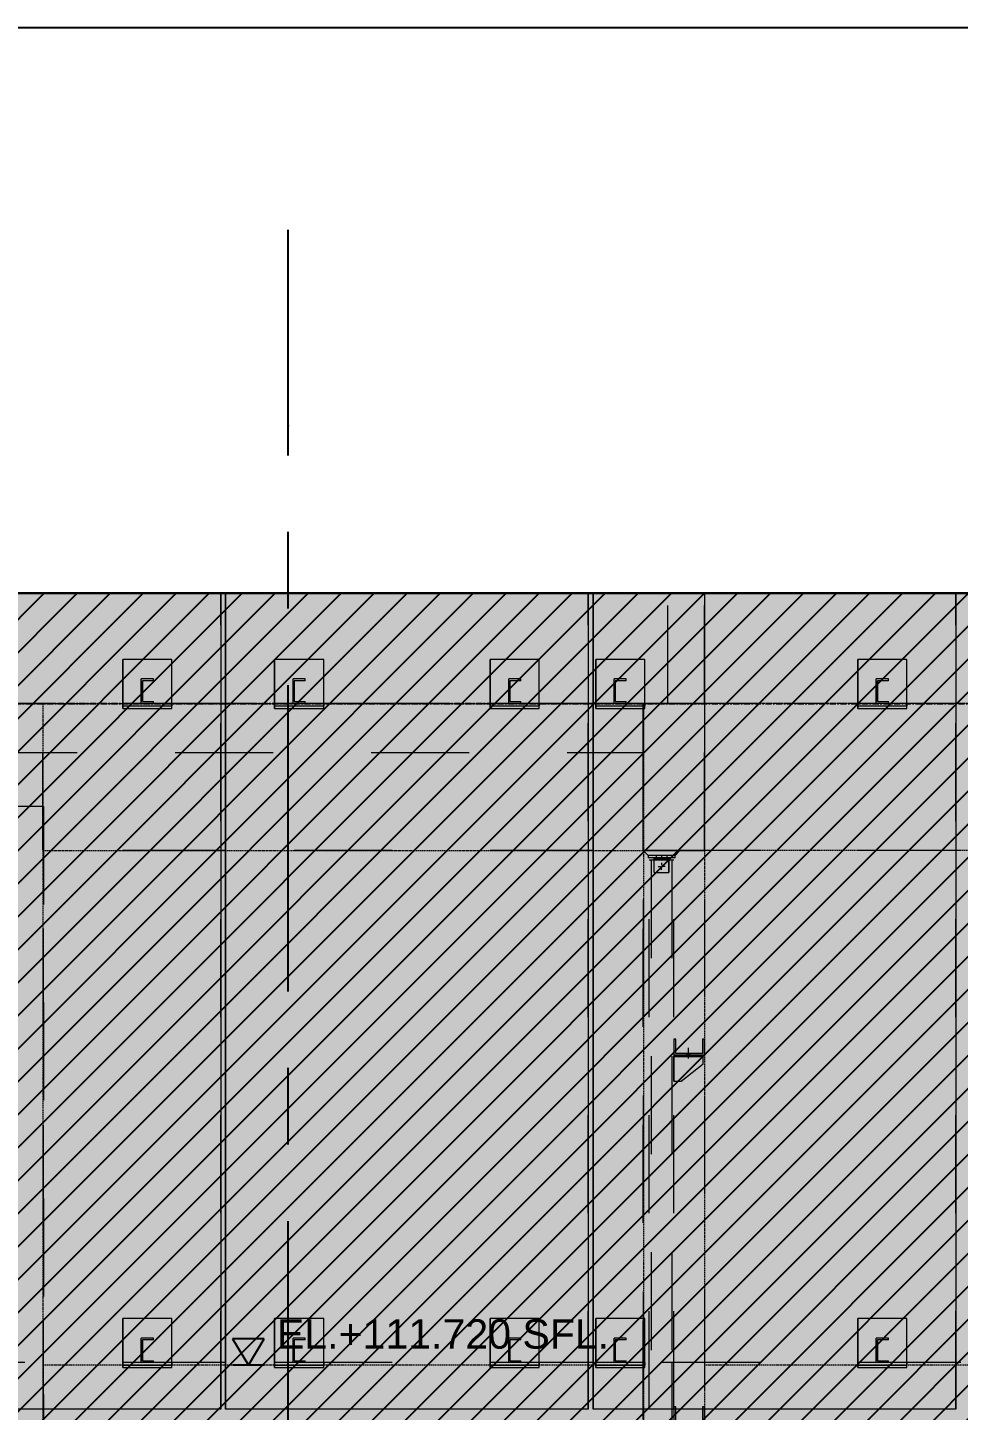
# Model space of a CAD drawing. Header units: millimetres. Extents: x 652937 to 1670132, y 1473552 to 2851037.
# Drawn here: x 764045 to 767843, y 1523605 to 1529249 of the extents above; entities that cross this region are included whole.
import ezdxf
from ezdxf.enums import TextEntityAlignment as Align
from ezdxf.xclip import XClip

# ---------------------------------------------------------------- set-up
doc = ezdxf.new("R2010")
doc.units = ezdxf.units.MM
doc.header["$XCLIPFRAME"] = 0
for name, pattern in [('HIDDEN', [0.375, 0.25, -0.125]), ('TA_GL_005.00000', [13.75, 5, -1.25, 1.25, -1.25, 5]), ('XKITLINE00', [0]), ('XKITLINE02', [4, 2, -2])]:
    doc.linetypes.add(name, pattern=pattern)
doc.layers.get('Defpoints').update_dxf_attribs({"color": 255})
for name, color, linetype in [('000 - 0_SYM_DWG_GRID-BUBBLE_MAIN_COLOR_1', 3, 'Continuous'), ('000 - 0_SYM_DWG_GRIDLINE_MAIN_COLOR_251', 251, 'Continuous'), ('000 - CONCRETE_COL_WIPEOUT_', 250, 'Continuous'), ('000 - CONCRETE_WALL_HATCH_', 251, 'Continuous'), ('000 - CONCRETE_WALL_MAIN_COLOR_2', 1, 'Continuous'), ('000 - H A T C H', 9, 'Continuous'), ('DIM', 1, 'Continuous')]:
    doc.layers.add(name, color=color, linetype=linetype)
for name, color, linetype, lineweight in [('A-230-M_FLOOR', 2, 'Continuous', 25), ('Bolt', 7, 'Continuous', 0), ('Part', 2, 'Continuous', 0)]:
    doc.layers.add(name, color=color, linetype=linetype, lineweight=lineweight)
doc.styles.add('ANGSANA', font='angsana.shx', dxfattribs={"width": 0.9})
doc.styles.add('Arial', font='arial.ttf')
doc.styles.add('TA', font='', dxfattribs={"height": 4.5})
doc.styles.get('TA').set_extended_font_data('Cordia New')

# ---------------------------------------------------------------- blocks, each defined once
blk = doc.blocks.new('12')
at = {"layer": 'Part', "color": 253, "linetype": 'XKITLINE00', "lineweight": 0}
for points in [[(663514.0716, 1524499.3916), (663514.0716, 1524502.7216), (663515.5516, 1524502.7216), (663515.5516, 1524499.3916)], [(663515.5716, 1524499.3916), (663515.5716, 1524502.7216), (663517.0516, 1524502.7216), (663517.0516, 1524499.3916)], [(663517.0716, 1524499.3916), (663517.0716, 1524502.7216), (663518.5516, 1524502.7216), (663518.5516, 1524499.3916)]]:
    blk.add_lwpolyline(points, close=True, dxfattribs=at)
blk = doc.blocks.new('LEV-SEC')
blk.add_hatch(color=1).paths.add_polyline_path([(-1.62, 2.67), (0, 0), (1.62, 2.67)])
at = {"color": 1}
for p, q in [((-1.62, 2.67), (0, 0)), ((1.62, 2.67), (-1.62, 2.67)), ((0, 0), (1.62, 2.67)), ((1.62, 0), (-1.62, 0))]:
    blk.add_line(p, q, dxfattribs=at)
at = {"color": 2, "style": 'ANGSANA'}
blk.add_attdef('ELEVATION', text='', height=2.4, dxfattribs=at).set_placement((2.91, 2.21), align=Align.BOTTOM_LEFT)
blk = doc.blocks.new('PP18_ENT3_SE_ELE2-1')
at = {"layer": 'A-230-M_FLOOR', "lineweight": 9}
blk.add_lwpolyline([(-8200, 114420), (-8200, 114870), (-20210, 114870), (-20210, 114420)], dxfattribs=at)
at = {"layer": 'Part', "linetype": 'HIDDEN', "lineweight": 0, "ltscale": 20}
for p, q in [((-13155, 114420), (-8450, 114420)), ((-5165, 114420), (-8200, 114420)), ((-10900, 113820), (-8450, 113820)), ((-5165, 113820), (-8200, 113820))]:
    blk.add_line(p, q, dxfattribs=at)
at = {"layer": 'Part', "color": 1, "linetype": 'HIDDEN', "lineweight": 0, "ltscale": 20}
for p, q in [((-8450, 111720), (-10900, 111720)), ((-5190, 111720), (-8200, 111720))]:
    blk.add_line(p, q, dxfattribs=at)
at = {"layer": 'Part', "linetype": 'HIDDEN', "lineweight": 0, "ltscale": 20}
for points in [[(-10900, 103500), (-10900, 114420)], [(-8200, 103500), (-8200, 114420), (-8450, 114420), (-8450, 103500)]]:
    blk.add_lwpolyline(points, dxfattribs=at)
at = {"color": 4, "xscale": 1000, "yscale": 1000, "zscale": 1000}
blk.add_blockref('12', (-663525726.6, -1524387851.6), dxfattribs=at)
at = {"layer": 'DIM'}
ref = blk.add_blockref('LEV-SEC', (-10062.4, 111720), dxfattribs=dict(at, xscale=40, yscale=40, zscale=40))
ref.add_attrib('ELEVATION', 'EL.+111.720 SFL.', dxfattribs={"layer": '0', "color": 3, "height": 120, "style": 'Arial'}).set_placement((-9945.9, 111750.7), align=Align.BOTTOM_LEFT)
blk = doc.blocks.new('*A25193592')
at = {"layer": 'Part', "linetype": 'XKITLINE00', "lineweight": 0}
for p, q in [((193.767361, 68.822868), (201.167361, 68.822868)), ((201.167361, 68.822868), (201.167361, 52.172868)), ((201.167361, 52.172868), (193.767361, 52.172868))]:
    blk.add_line(p, q, dxfattribs=at)
at = {"layer": 'Part', "linetype": 'XKITLINE02', "lineweight": 0}
blk.add_line((201.16736, 52.172868), (201.16736, 68.822868), dxfattribs=at)
blk = doc.blocks.new('*A25203593')
at = {"layer": 'Part', "linetype": 'XKITLINE00', "lineweight": 0}
for p, q in [((201.26736, 68.822868), (201.267361, 68.822868)), ((201.267361, 68.822868), (208.667361, 68.822868)), ((201.267361, 68.822868), (201.267361, 52.172868)), ((208.667361, 68.822868), (208.667361, 52.172868)), ((201.267361, 52.172868), (201.26736, 52.172868)), ((208.667361, 52.172868), (201.267361, 52.172868))]:
    blk.add_line(p, q, dxfattribs=at)
at = {"layer": 'Part', "linetype": 'XKITLINE02', "lineweight": 0}
for p, q in [((201.267361, 68.822868), (201.26736, 68.822868)), ((201.26736, 68.822868), (201.26736, 52.172868)), ((208.66736, 52.172868), (208.66736, 68.822868)), ((201.267361, 52.172868), (201.26736, 52.172868))]:
    blk.add_line(p, q, dxfattribs=at)
blk = doc.blocks.new('*A25213594')
at = {"layer": 'Part', "linetype": 'XKITLINE00', "lineweight": 0}
for p, q in [((208.76736, 68.822868), (208.767361, 68.822868)), ((208.767361, 68.822868), (216.167361, 68.822868)), ((208.767361, 68.822868), (208.767361, 52.172868)), ((216.167361, 68.822868), (216.167361, 52.172868)), ((208.767361, 52.172868), (208.76736, 52.172868)), ((216.167361, 52.172868), (208.767361, 52.172868))]:
    blk.add_line(p, q, dxfattribs=at)
at = {"layer": 'Part', "linetype": 'XKITLINE02', "lineweight": 0}
for p, q in [((208.767361, 68.822868), (208.76736, 68.822868)), ((208.76736, 68.822868), (208.76736, 52.172868)), ((216.16736, 52.172868), (216.16736, 68.822868)), ((208.767361, 52.172868), (208.76736, 52.172868))]:
    blk.add_line(p, q, dxfattribs=at)
blk = doc.blocks.new('*A28023875')
at = {"layer": 'Part', "linetype": 'XKITLINE02', "lineweight": 0}
for p, q in [((201.167361, 53.122868), (193.767361, 53.122868)), ((208.667361, 53.122868), (201.267361, 53.122868)), ((216.167361, 53.122868), (208.767361, 53.122868))]:
    blk.add_line(p, q, dxfattribs=at)
at = {"layer": 'Part', "linetype": 'XKITLINE00', "lineweight": 0}
for p, q in [((201.267361, 53.122868), (201.167361, 53.122868)), ((208.767361, 53.122868), (208.667361, 53.122868)), ((216.267361, 53.122868), (216.167361, 53.122868))]:
    blk.add_line(p, q, dxfattribs=at)
blk = doc.blocks.new('*A28033876')
at = {"layer": 'Part', "linetype": 'XKITLINE02', "lineweight": 0}
for p, q in [((197.537359, 63.572868), (197.537359, 66.572868)), ((201.167361, 66.572868), (197.537359, 66.572868)), ((197.537361, 63.572868), (197.537361, 66.572868)), ((208.667361, 66.572868), (201.267361, 66.572868)), ((216.167361, 66.572868), (208.767361, 66.572868)), ((201.167361, 63.572868), (197.537359, 63.572868)), ((208.667361, 63.572868), (201.267361, 63.572868)), ((216.167361, 63.572868), (208.767361, 63.572868))]:
    blk.add_line(p, q, dxfattribs=at)
at = {"layer": 'Part', "linetype": 'XKITLINE00', "lineweight": 0}
for p, q in [((201.267361, 66.572868), (201.167361, 66.572868)), ((208.767361, 66.572868), (208.667361, 66.572868)), ((216.267361, 66.572868), (216.167361, 66.572868)), ((201.267361, 63.572868), (201.167361, 63.572868)), ((208.767361, 63.572868), (208.667361, 63.572868)), ((216.267361, 63.572868), (216.167361, 63.572868))]:
    blk.add_line(p, q, dxfattribs=at)
blk = doc.blocks.new('*A28133886')
at = {"layer": 'Part', "linetype": 'XKITLINE02', "lineweight": 0}
for p, q in [((209.78736, 66.572868), (152.23736, 66.572868)), ((209.78736, 65.572868), (209.78736, 66.572868)), ((152.23736, 65.572868), (209.78736, 65.572868))]:
    blk.add_line(p, q, dxfattribs=at)
blk = doc.blocks.new('*A28143887')
at = {"layer": 'Part', "linetype": 'XKITLINE02', "lineweight": 0}
for p, q in [((201.167361, 68.822868), (193.767361, 68.822868)), ((208.667361, 68.822868), (201.267361, 68.822868)), ((211.037341, 68.822868), (208.767361, 68.822868)), ((210.28734, 66.572868), (210.28734, 68.822868)), ((211.037341, 66.572868), (211.037341, 68.822868)), ((201.167361, 66.572868), (193.767361, 66.572868)), ((208.667361, 66.572868), (201.267361, 66.572868)), ((211.037341, 66.572868), (208.767361, 66.572868))]:
    blk.add_line(p, q, dxfattribs=at)
at = {"layer": 'Part', "linetype": 'XKITLINE00', "lineweight": 0}
for p, q in [((201.267361, 68.822868), (201.167361, 68.822868)), ((208.767361, 68.822868), (208.667361, 68.822868)), ((201.267361, 66.572868), (201.167361, 66.572868)), ((208.767361, 66.572868), (208.667361, 66.572868))]:
    blk.add_line(p, q, dxfattribs=at)
blk = doc.blocks.new('*A28213894')
at = {"layer": 'Part', "linetype": 'XKITLINE02', "lineweight": 0}
for p, q in [((211.037337, 66.572868), (209.787336, 66.572868)), ((209.787337, 63.572868), (209.787337, 66.572868)), ((211.037337, 63.572868), (211.037337, 66.572868)), ((209.787336, 63.572868), (211.037337, 63.572868))]:
    blk.add_line(p, q, dxfattribs=at)
blk = doc.blocks.new('*A28223895')
at = {"layer": 'Part', "linetype": 'XKITLINE02', "lineweight": 0}
for p, q in [((209.787359, 47.972868), (209.787359, 66.572868)), ((209.787359, 66.572868), (209.787361, 66.572868)), ((209.787359, 66.572868), (211.037361, 66.572868)), ((209.787361, 66.572868), (209.787361, 52.172868)), ((211.037359, 66.572868), (211.037359, 47.972868)), ((211.037361, 66.572868), (211.037361, 52.172868)), ((209.787361, 52.122868), (209.787361, 47.972868)), ((211.037361, 52.122868), (211.037361, 47.972868)), ((209.787361, 47.972868), (209.787359, 47.972868)), ((209.787359, 47.972868), (211.037361, 47.972868))]:
    blk.add_line(p, q, dxfattribs=at)
at = {"layer": 'Part', "linetype": 'XKITLINE00', "lineweight": 0}
for p, q in [((209.787361, 52.172868), (209.787361, 52.122868)), ((211.037361, 52.172868), (211.037361, 52.122868))]:
    blk.add_line(p, q, dxfattribs=at)
blk = doc.blocks.new('*A28413914')
at = {"layer": 'Part', "linetype": 'XKITLINE02', "lineweight": 0}
for p, q in [((200.167392, 54.022868), (199.16739, 54.022868)), ((199.16739, 54.022868), (199.16739, 53.022868)), ((199.167392, 53.022868), (199.167392, 54.022868)), ((200.16739, 53.022868), (200.16739, 54.022868)), ((200.167392, 53.022868), (200.167392, 54.022868)), ((199.16739, 53.022868), (200.167392, 53.022868))]:
    blk.add_line(p, q, dxfattribs=at)
blk = doc.blocks.new('*A28423915')
at = {"layer": 'Part', "linetype": 'XKITLINE02', "lineweight": 0}
for p, q in [((199.792407, 53.622868), (199.542407, 53.622868)), ((199.542407, 53.122868), (199.542407, 53.622868)), ((199.542407, 53.122868), (199.542407, 53.622868)), ((199.792407, 53.585368), (199.792407, 53.622868)), ((199.792407, 53.585368), (199.792407, 53.622868)), ((199.792407, 53.585368), (199.567407, 53.585368)), ((199.567407, 53.585368), (199.567407, 53.160368)), ((199.567407, 53.160368), (199.567407, 53.585368)), ((199.792407, 53.122868), (199.542407, 53.122868)), ((199.567407, 53.160368), (199.792407, 53.160368)), ((199.792407, 53.122868), (199.792407, 53.160368)), ((199.792407, 53.122868), (199.792407, 53.160368))]:
    blk.add_line(p, q, dxfattribs=at)
blk = doc.blocks.new('*A28433916')
at = {"layer": 'Part', "linetype": 'XKITLINE02', "lineweight": 0}
for p, q in [((200.167407, 53.122868), (199.167406, 53.122868)), ((199.167406, 53.122868), (199.167406, 53.072868)), ((199.167406, 53.072868), (200.167407, 53.072868)), ((199.167407, 53.122868), (199.167407, 53.072868)), ((200.167406, 53.122868), (200.167407, 53.122868)), ((200.167406, 53.122868), (200.167406, 53.072868)), ((200.167406, 53.072868), (200.167407, 53.072868)), ((200.167407, 53.072868), (200.167407, 53.122868))]:
    blk.add_line(p, q, dxfattribs=at)
blk = doc.blocks.new('*A28443917')
at = {"layer": 'Part', "linetype": 'XKITLINE02', "lineweight": 0}
for p, q in [((203.267392, 54.022868), (202.26739, 54.022868)), ((202.26739, 54.022868), (202.26739, 53.022868)), ((202.267392, 53.022868), (202.267392, 54.022868)), ((203.26739, 53.022868), (203.26739, 54.022868)), ((203.267392, 53.022868), (203.267392, 54.022868)), ((202.26739, 53.022868), (203.267392, 53.022868))]:
    blk.add_line(p, q, dxfattribs=at)
blk = doc.blocks.new('*A28453918')
at = {"layer": 'Part', "linetype": 'XKITLINE02', "lineweight": 0}
for p, q in [((202.892407, 53.622868), (202.642407, 53.622868)), ((202.642407, 53.122868), (202.642407, 53.622868)), ((202.642407, 53.122868), (202.642407, 53.622868)), ((202.892407, 53.585368), (202.892407, 53.622868)), ((202.892407, 53.585368), (202.892407, 53.622868)), ((202.892407, 53.585368), (202.667407, 53.585368)), ((202.667407, 53.585368), (202.667407, 53.160368)), ((202.667407, 53.160368), (202.667407, 53.585368)), ((202.892407, 53.122868), (202.642407, 53.122868)), ((202.667407, 53.160368), (202.892407, 53.160368)), ((202.892407, 53.122868), (202.892407, 53.160368)), ((202.892407, 53.122868), (202.892407, 53.160368))]:
    blk.add_line(p, q, dxfattribs=at)
blk = doc.blocks.new('*A28463919')
at = {"layer": 'Part', "linetype": 'XKITLINE02', "lineweight": 0}
for p, q in [((203.267407, 53.122868), (202.267406, 53.122868)), ((202.267406, 53.122868), (202.267406, 53.072868)), ((202.267406, 53.072868), (203.267407, 53.072868)), ((202.267407, 53.122868), (202.267407, 53.072868)), ((203.267406, 53.122868), (203.267407, 53.122868)), ((203.267406, 53.122868), (203.267406, 53.072868)), ((203.267406, 53.072868), (203.267407, 53.072868)), ((203.267407, 53.072868), (203.267407, 53.122868))]:
    blk.add_line(p, q, dxfattribs=at)
blk = doc.blocks.new('*A28473920')
at = {"layer": 'Part', "linetype": 'XKITLINE02', "lineweight": 0}
for p, q in [((207.667392, 54.022868), (206.66739, 54.022868)), ((206.66739, 54.022868), (206.66739, 53.022868)), ((206.667392, 53.022868), (206.667392, 54.022868)), ((207.66739, 53.022868), (207.66739, 54.022868)), ((207.667392, 53.022868), (207.667392, 54.022868)), ((206.66739, 53.022868), (207.667392, 53.022868))]:
    blk.add_line(p, q, dxfattribs=at)
blk = doc.blocks.new('*A28483921')
at = {"layer": 'Part', "linetype": 'XKITLINE02', "lineweight": 0}
for p, q in [((207.292407, 53.622868), (207.042407, 53.622868)), ((207.042407, 53.122868), (207.042407, 53.622868)), ((207.042407, 53.122868), (207.042407, 53.622868)), ((207.292407, 53.585368), (207.292407, 53.622868)), ((207.292407, 53.585368), (207.292407, 53.622868)), ((207.292407, 53.585368), (207.067407, 53.585368)), ((207.067407, 53.585368), (207.067407, 53.160368)), ((207.067407, 53.160368), (207.067407, 53.585368)), ((207.292407, 53.122868), (207.042407, 53.122868)), ((207.067407, 53.160368), (207.292407, 53.160368)), ((207.292407, 53.122868), (207.292407, 53.160368)), ((207.292407, 53.122868), (207.292407, 53.160368))]:
    blk.add_line(p, q, dxfattribs=at)
blk = doc.blocks.new('*A28493922')
at = {"layer": 'Part', "linetype": 'XKITLINE02', "lineweight": 0}
for p, q in [((207.667407, 53.122868), (206.667406, 53.122868)), ((206.667406, 53.122868), (206.667406, 53.072868)), ((206.667406, 53.072868), (207.667407, 53.072868)), ((206.667407, 53.122868), (206.667407, 53.072868)), ((207.667406, 53.122868), (207.667407, 53.122868)), ((207.667406, 53.122868), (207.667406, 53.072868)), ((207.667406, 53.072868), (207.667407, 53.072868)), ((207.667407, 53.072868), (207.667407, 53.122868))]:
    blk.add_line(p, q, dxfattribs=at)
blk = doc.blocks.new('*A28503923')
at = {"layer": 'Part', "linetype": 'XKITLINE02', "lineweight": 0}
for p, q in [((209.817392, 54.022868), (208.81739, 54.022868)), ((208.81739, 54.022868), (208.81739, 53.022868)), ((208.817392, 53.022868), (208.817392, 54.022868)), ((209.81739, 53.022868), (209.81739, 54.022868)), ((209.817392, 53.022868), (209.817392, 54.022868)), ((208.81739, 53.022868), (209.817392, 53.022868))]:
    blk.add_line(p, q, dxfattribs=at)
blk = doc.blocks.new('*A28513924')
at = {"layer": 'Part', "linetype": 'XKITLINE02', "lineweight": 0}
for p, q in [((209.442407, 53.622868), (209.192407, 53.622868)), ((209.192407, 53.122868), (209.192407, 53.622868)), ((209.192407, 53.122868), (209.192407, 53.622868)), ((209.442407, 53.585368), (209.442407, 53.622868)), ((209.442407, 53.585368), (209.442407, 53.622868)), ((209.442407, 53.585368), (209.217407, 53.585368)), ((209.217407, 53.585368), (209.217407, 53.160368)), ((209.217407, 53.160368), (209.217407, 53.585368)), ((209.442407, 53.122868), (209.192407, 53.122868)), ((209.217407, 53.160368), (209.442407, 53.160368)), ((209.442407, 53.122868), (209.442407, 53.160368)), ((209.442407, 53.122868), (209.442407, 53.160368))]:
    blk.add_line(p, q, dxfattribs=at)
blk = doc.blocks.new('*A28523925')
at = {"layer": 'Part', "linetype": 'XKITLINE02', "lineweight": 0}
for p, q in [((209.817407, 53.122868), (208.817406, 53.122868)), ((208.817406, 53.122868), (208.817406, 53.072868)), ((208.817406, 53.072868), (209.817407, 53.072868)), ((208.817407, 53.122868), (208.817407, 53.072868)), ((209.817406, 53.122868), (209.817407, 53.122868)), ((209.817406, 53.122868), (209.817406, 53.072868)), ((209.817406, 53.072868), (209.817407, 53.072868)), ((209.817407, 53.072868), (209.817407, 53.122868))]:
    blk.add_line(p, q, dxfattribs=at)
blk = doc.blocks.new('*A30234096')
at = {"layer": 'Part', "linetype": 'XKITLINE02', "lineweight": 0}
for p, q in [((210.451948, 59.722868), (210.411916, 59.722868)), ((210.411916, 59.722868), (210.411916, 59.397868)), ((210.451916, 59.427868), (210.451916, 59.722868)), ((211.036948, 59.722868), (210.996916, 59.722868)), ((210.996916, 59.722868), (210.996916, 59.427868)), ((211.036916, 59.397868), (211.036916, 59.722868)), ((210.411916, 59.397868), (211.036948, 59.397868)), ((210.996948, 59.427868), (210.451916, 59.427868))]:
    blk.add_line(p, q, dxfattribs=at)
blk = doc.blocks.new('*A30244097')
at = {"layer": 'Part', "linetype": 'XKITLINE02', "lineweight": 0}
for p, q in [((210.451948, 52.222868), (210.411916, 52.222868)), ((210.411916, 52.222868), (210.411916, 51.897868)), ((210.451916, 51.927868), (210.451916, 52.222868)), ((211.036948, 52.222868), (210.996916, 52.222868)), ((210.996916, 52.222868), (210.996916, 51.927868)), ((211.036916, 51.897868), (211.036916, 52.222868)), ((210.996948, 51.927868), (210.451916, 51.927868)), ((210.411916, 51.897868), (211.036948, 51.897868))]:
    blk.add_line(p, q, dxfattribs=at)
blk = doc.blocks.new('*A30254098')
at = {"layer": 'Part', "linetype": 'XKITLINE02', "lineweight": 0}
for p, q in [((197.547361, 64.472868), (195.547359, 64.472868)), ((195.547359, 64.472868), (195.547359, 47.972868)), ((195.547361, 64.472868), (195.547361, 52.172868)), ((197.547359, 47.972868), (197.547359, 64.472868)), ((197.547361, 64.472868), (197.547361, 52.172868)), ((195.547361, 52.122868), (195.547361, 47.972868)), ((197.547361, 52.122868), (197.547361, 47.972868)), ((197.547361, 47.972868), (195.547359, 47.972868))]:
    blk.add_line(p, q, dxfattribs=at)
at = {"layer": 'Part', "linetype": 'XKITLINE00', "lineweight": 0}
for p, q in [((195.547361, 52.172868), (195.547361, 52.122868)), ((197.547361, 52.172868), (197.547361, 52.122868))]:
    blk.add_line(p, q, dxfattribs=at)
blk = doc.blocks.new('*A30264099')
at = {"layer": 'Part', "linetype": 'XKITLINE02', "lineweight": 0}
for p, q in [((210.372007, 63.372868), (209.912007, 63.372868)), ((209.912007, 48.172868), (209.912007, 63.372868)), ((209.952007, 63.372868), (209.952007, 48.172868)), ((210.412007, 63.372868), (210.372007, 63.372868)), ((210.372007, 63.372868), (210.372007, 48.172868)), ((210.412007, 48.172868), (210.412007, 63.372868)), ((210.372007, 53.122868), (210.372007, 48.172868)), ((210.372007, 48.172868), (209.912007, 48.172868)), ((210.372007, 48.172868), (210.412007, 48.172868))]:
    blk.add_line(p, q, dxfattribs=at)
blk = doc.blocks.new('*A30274100')
at = {"layer": 'Part', "linetype": 'XKITLINE02', "lineweight": 0}
for p, q in [((211.011947, 59.367868), (210.411947, 59.367868)), ((210.411947, 59.367868), (210.411947, 58.867868)), ((210.411947, 58.867868), (210.411947, 59.367868)), ((211.011947, 59.217868), (211.011947, 59.367868)), ((211.011947, 59.217868), (211.011947, 59.367868)), ((210.561947, 58.867868), (211.011947, 59.217868)), ((210.411947, 58.867868), (210.561947, 58.867868))]:
    blk.add_line(p, q, dxfattribs=at)
blk = doc.blocks.new('*A30314104')
at = {"layer": 'Part', "linetype": 'XKITLINE02', "lineweight": 0}
for p, q in [((210.537008, 63.572868), (209.787007, 63.572868)), ((209.887008, 63.472868), (209.787008, 63.572868)), ((210.437008, 63.472868), (210.537008, 63.572868)), ((210.437008, 63.472868), (209.887007, 63.472868)), ((210.437007, 63.472868), (210.437008, 63.472868))]:
    blk.add_line(p, q, dxfattribs=at)
blk = doc.blocks.new('*A30324105')
at = {"layer": 'Bolt', "linetype": 'XKITLINE00', "lineweight": 0}
for p, q in [((210.092007, 63.247868), (210.138627, 63.247868)), ((210.162007, 63.317868), (210.162007, 63.271248)), ((210.162007, 63.177868), (210.162007, 63.224488)), ((210.232007, 63.247868), (210.185387, 63.247868))]:
    blk.add_line(p, q, dxfattribs=at)
blk = doc.blocks.new('*A30334106')
at = {"layer": 'Part', "linetype": 'XKITLINE02', "lineweight": 0}
for p, q in [((210.437008, 63.472868), (209.887007, 63.472868)), ((210.437008, 63.422868), (209.887007, 63.422868)), ((209.887008, 63.472868), (209.887008, 63.422868)), ((210.437007, 63.422868), (210.437008, 63.422868)), ((210.437008, 63.422868), (210.437008, 63.472868))]:
    blk.add_line(p, q, dxfattribs=at)
blk = doc.blocks.new('*A30344107')
at = {"layer": 'Part', "linetype": 'XKITLINE02', "lineweight": 0}
for p, q in [((210.012007, 63.122868), (210.012007, 63.422868)), ((210.012007, 63.422868), (210.312007, 63.422868)), ((210.312007, 63.397868), (210.012007, 63.397868)), ((210.312007, 63.422868), (210.312007, 63.122868)), ((210.312007, 63.122868), (210.312007, 63.397868)), ((210.012007, 63.122868), (210.312007, 63.122868))]:
    blk.add_line(p, q, dxfattribs=at)
blk = doc.blocks.new('*A30354108')
at = {"layer": 'Bolt', "linetype": 'XKITLINE02', "lineweight": 0}
for p, q in [((210.052007, 63.472868), (210.052007, 63.422868)), ((210.162007, 63.472868), (210.162007, 63.422868)), ((210.272007, 63.472868), (210.272007, 63.422868))]:
    blk.add_line(p, q, dxfattribs=at)
blk = doc.blocks.new('*A30364109')
at = {"layer": 'Part', "linetype": 'XKITLINE02', "lineweight": 0}
for p, q in [((210.411947, 59.397868), (210.411947, 59.367868)), ((211.011947, 59.397868), (210.411947, 59.397868)), ((210.411947, 59.367868), (211.011947, 59.367868)), ((211.011947, 59.367868), (211.011947, 59.397868))]:
    blk.add_line(p, q, dxfattribs=at)
blk = doc.blocks.new('*A30374110')
at = {"layer": 'Bolt', "linetype": 'XKITLINE02', "lineweight": 0}
for p, q in [((210.711947, 59.328268), (210.711947, 59.542868)), ((210.601947, 59.367868), (210.601947, 59.397868)), ((210.676947, 59.397868), (210.676947, 59.427868)), ((210.746947, 59.397868), (210.746947, 59.427868)), ((210.821947, 59.367868), (210.821947, 59.397868))]:
    blk.add_line(p, q, dxfattribs=at)
blk = doc.blocks.new('*A31114183')
at = {"layer": 'Part', "linetype": 'XKITLINE02', "lineweight": 0}
for p, q in [((200.167407, 66.572868), (199.167406, 66.572868)), ((199.167406, 66.572868), (199.167406, 66.522868)), ((199.167406, 66.522868), (200.167407, 66.522868)), ((199.167407, 66.572868), (199.167407, 66.522868)), ((200.167406, 66.572868), (200.167407, 66.572868)), ((200.167406, 66.572868), (200.167406, 66.522868)), ((200.167406, 66.522868), (200.167407, 66.522868)), ((200.167407, 66.522868), (200.167407, 66.572868))]:
    blk.add_line(p, q, dxfattribs=at)
blk = doc.blocks.new('*A31124184')
at = {"layer": 'Part', "linetype": 'XKITLINE02', "lineweight": 0}
for p, q in [((203.267407, 66.572868), (202.267406, 66.572868)), ((202.267406, 66.572868), (202.267406, 66.522868)), ((202.267406, 66.522868), (203.267407, 66.522868)), ((202.267407, 66.572868), (202.267407, 66.522868)), ((203.267406, 66.572868), (203.267407, 66.572868)), ((203.267406, 66.572868), (203.267406, 66.522868)), ((203.267406, 66.522868), (203.267407, 66.522868)), ((203.267407, 66.522868), (203.267407, 66.572868))]:
    blk.add_line(p, q, dxfattribs=at)
blk = doc.blocks.new('*A31134185')
at = {"layer": 'Part', "linetype": 'XKITLINE02', "lineweight": 0}
for p, q in [((207.667407, 66.572868), (206.667406, 66.572868)), ((206.667406, 66.572868), (206.667406, 66.522868)), ((206.667406, 66.522868), (207.667407, 66.522868)), ((206.667407, 66.572868), (206.667407, 66.522868)), ((207.667406, 66.572868), (207.667407, 66.572868)), ((207.667406, 66.572868), (207.667406, 66.522868)), ((207.667406, 66.522868), (207.667407, 66.522868)), ((207.667407, 66.522868), (207.667407, 66.572868))]:
    blk.add_line(p, q, dxfattribs=at)
blk = doc.blocks.new('*A31144186')
at = {"layer": 'Part', "linetype": 'XKITLINE02', "lineweight": 0}
for p, q in [((209.817407, 66.572868), (208.817406, 66.572868)), ((208.817406, 66.572868), (208.817406, 66.522868)), ((208.817406, 66.522868), (209.817407, 66.522868)), ((208.817407, 66.572868), (208.817407, 66.522868)), ((209.817406, 66.572868), (209.817407, 66.572868)), ((209.817406, 66.572868), (209.817406, 66.522868)), ((209.817406, 66.522868), (209.817407, 66.522868)), ((209.817407, 66.522868), (209.817407, 66.572868))]:
    blk.add_line(p, q, dxfattribs=at)
blk = doc.blocks.new('*A31164188')
at = {"layer": 'Part', "linetype": 'XKITLINE02', "lineweight": 0}
for p, q in [((200.167392, 67.472868), (199.16739, 67.472868)), ((199.16739, 67.472868), (199.16739, 66.472868)), ((199.167392, 66.472868), (199.167392, 67.472868)), ((200.16739, 66.472868), (200.16739, 67.472868)), ((200.167392, 66.472868), (200.167392, 67.472868)), ((199.16739, 66.472868), (200.167392, 66.472868))]:
    blk.add_line(p, q, dxfattribs=at)
blk = doc.blocks.new('*A31184190')
at = {"layer": 'Part', "linetype": 'XKITLINE02', "lineweight": 0}
for p, q in [((199.792407, 67.072868), (199.542406, 67.072868)), ((199.542406, 66.572868), (199.542406, 67.072868)), ((199.542407, 66.572868), (199.542407, 67.072868)), ((199.792407, 67.035368), (199.567406, 67.035368)), ((199.567406, 67.035368), (199.567406, 66.610368)), ((199.567407, 66.610368), (199.567407, 67.035368)), ((199.792406, 67.035368), (199.792406, 67.072868)), ((199.792407, 67.035368), (199.792407, 67.072868)), ((199.567406, 66.610368), (199.792407, 66.610368)), ((199.792406, 66.572868), (199.792406, 66.610368)), ((199.792407, 66.572868), (199.792407, 66.610368)), ((199.792407, 66.572868), (199.542406, 66.572868))]:
    blk.add_line(p, q, dxfattribs=at)
blk = doc.blocks.new('*A31234195')
at = {"layer": 'Part', "linetype": 'XKITLINE02', "lineweight": 0}
for p, q in [((202.892407, 67.072868), (202.642406, 67.072868)), ((202.642406, 66.572868), (202.642406, 67.072868)), ((202.642407, 66.572868), (202.642407, 67.072868)), ((202.892407, 67.035368), (202.667406, 67.035368)), ((202.667406, 67.035368), (202.667406, 66.610368)), ((202.667407, 66.610368), (202.667407, 67.035368)), ((202.892406, 67.035368), (202.892406, 67.072868)), ((202.892407, 67.035368), (202.892407, 67.072868)), ((202.667406, 66.610368), (202.892407, 66.610368)), ((202.892406, 66.572868), (202.892406, 66.610368)), ((202.892407, 66.572868), (202.892407, 66.610368)), ((202.892407, 66.572868), (202.642406, 66.572868))]:
    blk.add_line(p, q, dxfattribs=at)
blk = doc.blocks.new('*A31244196')
at = {"layer": 'Part', "linetype": 'XKITLINE02', "lineweight": 0}
for p, q in [((203.267392, 67.472868), (202.26739, 67.472868)), ((202.26739, 67.472868), (202.26739, 66.472868)), ((202.267392, 66.472868), (202.267392, 67.472868)), ((203.26739, 66.472868), (203.26739, 67.472868)), ((203.267392, 66.472868), (203.267392, 67.472868)), ((202.26739, 66.472868), (203.267392, 66.472868))]:
    blk.add_line(p, q, dxfattribs=at)
blk = doc.blocks.new('*A31254197')
at = {"layer": 'Part', "linetype": 'XKITLINE02', "lineweight": 0}
for p, q in [((207.292407, 67.072868), (207.042406, 67.072868)), ((207.042406, 66.572868), (207.042406, 67.072868)), ((207.042407, 66.572868), (207.042407, 67.072868)), ((207.292407, 67.035368), (207.067406, 67.035368)), ((207.067406, 67.035368), (207.067406, 66.610368)), ((207.067407, 66.610368), (207.067407, 67.035368)), ((207.292406, 67.035368), (207.292406, 67.072868)), ((207.292407, 67.035368), (207.292407, 67.072868)), ((207.067406, 66.610368), (207.292407, 66.610368)), ((207.292406, 66.572868), (207.292406, 66.610368)), ((207.292407, 66.572868), (207.292407, 66.610368)), ((207.292407, 66.572868), (207.042406, 66.572868))]:
    blk.add_line(p, q, dxfattribs=at)
blk = doc.blocks.new('*A31264198')
at = {"layer": 'Part', "linetype": 'XKITLINE02', "lineweight": 0}
for p, q in [((207.667392, 67.472868), (206.66739, 67.472868)), ((206.66739, 67.472868), (206.66739, 66.472868)), ((206.667392, 66.472868), (206.667392, 67.472868)), ((207.66739, 66.472868), (207.66739, 67.472868)), ((207.667392, 66.472868), (207.667392, 67.472868)), ((206.66739, 66.472868), (207.667392, 66.472868))]:
    blk.add_line(p, q, dxfattribs=at)
blk = doc.blocks.new('*A31274199')
at = {"layer": 'Part', "linetype": 'XKITLINE02', "lineweight": 0}
for p, q in [((209.442407, 67.072868), (209.192406, 67.072868)), ((209.192406, 66.572868), (209.192406, 67.072868)), ((209.192407, 66.572868), (209.192407, 67.072868)), ((209.442407, 67.035368), (209.217406, 67.035368)), ((209.217406, 67.035368), (209.217406, 66.610368)), ((209.217407, 66.610368), (209.217407, 67.035368)), ((209.442406, 67.035368), (209.442406, 67.072868)), ((209.442407, 67.035368), (209.442407, 67.072868)), ((209.217406, 66.610368), (209.442407, 66.610368)), ((209.442406, 66.572868), (209.442406, 66.610368)), ((209.442407, 66.572868), (209.442407, 66.610368)), ((209.442407, 66.572868), (209.192406, 66.572868))]:
    blk.add_line(p, q, dxfattribs=at)
blk = doc.blocks.new('*A31284200')
at = {"layer": 'Part', "linetype": 'XKITLINE02', "lineweight": 0}
for p, q in [((209.817392, 67.472868), (208.81739, 67.472868)), ((208.81739, 67.472868), (208.81739, 66.472868)), ((208.817392, 66.472868), (208.817392, 67.472868)), ((209.81739, 66.472868), (209.81739, 67.472868)), ((209.817392, 66.472868), (209.817392, 67.472868)), ((208.81739, 66.472868), (209.817392, 66.472868))]:
    blk.add_line(p, q, dxfattribs=at)
blk = doc.blocks.new('*A31904262')
at = {"layer": 'Part', "linetype": 'XKITLINE02', "lineweight": 0}
for p, q in [((215.167392, 54.022868), (214.16739, 54.022868)), ((214.16739, 54.022868), (214.16739, 53.022868)), ((214.167392, 53.022868), (214.167392, 54.022868)), ((215.16739, 53.022868), (215.16739, 54.022868)), ((215.167392, 53.022868), (215.167392, 54.022868)), ((214.16739, 53.022868), (215.167392, 53.022868))]:
    blk.add_line(p, q, dxfattribs=at)
blk = doc.blocks.new('*A31914263')
at = {"layer": 'Part', "linetype": 'XKITLINE02', "lineweight": 0}
for p, q in [((214.792407, 53.622868), (214.542407, 53.622868)), ((214.542407, 53.122868), (214.542407, 53.622868)), ((214.542407, 53.122868), (214.542407, 53.622868)), ((214.792407, 53.585368), (214.792407, 53.622868)), ((214.792407, 53.585368), (214.792407, 53.622868)), ((214.792407, 53.585368), (214.567407, 53.585368)), ((214.567407, 53.585368), (214.567407, 53.160368)), ((214.567407, 53.160368), (214.567407, 53.585368)), ((214.792407, 53.122868), (214.542407, 53.122868)), ((214.567407, 53.160368), (214.792407, 53.160368)), ((214.792407, 53.122868), (214.792407, 53.160368)), ((214.792407, 53.122868), (214.792407, 53.160368))]:
    blk.add_line(p, q, dxfattribs=at)
blk = doc.blocks.new('*A31924264')
at = {"layer": 'Part', "linetype": 'XKITLINE02', "lineweight": 0}
for p, q in [((215.167407, 53.122868), (214.167406, 53.122868)), ((214.167406, 53.122868), (214.167406, 53.072868)), ((214.167406, 53.072868), (215.167407, 53.072868)), ((214.167407, 53.122868), (214.167407, 53.072868)), ((215.167406, 53.122868), (215.167407, 53.122868)), ((215.167406, 53.122868), (215.167406, 53.072868)), ((215.167406, 53.072868), (215.167407, 53.072868)), ((215.167407, 53.072868), (215.167407, 53.122868))]:
    blk.add_line(p, q, dxfattribs=at)
blk = doc.blocks.new('*A32464318')
at = {"layer": 'Part', "linetype": 'XKITLINE02', "lineweight": 0}
for p, q in [((215.167407, 66.572868), (214.167406, 66.572868)), ((214.167406, 66.572868), (214.167406, 66.522868)), ((214.167406, 66.522868), (215.167407, 66.522868)), ((214.167407, 66.572868), (214.167407, 66.522868)), ((215.167406, 66.572868), (215.167407, 66.572868)), ((215.167406, 66.572868), (215.167406, 66.522868)), ((215.167406, 66.522868), (215.167407, 66.522868)), ((215.167407, 66.522868), (215.167407, 66.572868))]:
    blk.add_line(p, q, dxfattribs=at)
blk = doc.blocks.new('*A32504322')
at = {"layer": 'Part', "linetype": 'XKITLINE02', "lineweight": 0}
for p, q in [((214.792407, 67.072868), (214.542406, 67.072868)), ((214.542406, 66.572868), (214.542406, 67.072868)), ((214.542407, 66.572868), (214.542407, 67.072868)), ((214.792407, 67.035368), (214.567406, 67.035368)), ((214.567406, 67.035368), (214.567406, 66.610368)), ((214.567407, 66.610368), (214.567407, 67.035368)), ((214.792406, 67.035368), (214.792406, 67.072868)), ((214.792407, 67.035368), (214.792407, 67.072868)), ((214.567406, 66.610368), (214.792407, 66.610368)), ((214.792406, 66.572868), (214.792406, 66.610368)), ((214.792407, 66.572868), (214.792407, 66.610368)), ((214.792407, 66.572868), (214.542406, 66.572868))]:
    blk.add_line(p, q, dxfattribs=at)
blk = doc.blocks.new('*A32514323')
at = {"layer": 'Part', "linetype": 'XKITLINE02', "lineweight": 0}
for p, q in [((215.167392, 67.472868), (214.16739, 67.472868)), ((214.16739, 67.472868), (214.16739, 66.472868)), ((214.167392, 66.472868), (214.167392, 67.472868)), ((215.16739, 66.472868), (215.16739, 67.472868)), ((215.167392, 66.472868), (215.167392, 67.472868)), ((214.16739, 66.472868), (215.167392, 66.472868))]:
    blk.add_line(p, q, dxfattribs=at)
blk = doc.blocks.new('PP18_ENT3_SE_ELE2-2')
at = {"lineweight": 0, "xscale": 200, "yscale": 200, "zscale": 200}
for name in ['*A28143887', '*A25193592', '*A25203593', '*A25213594', '*A31164188', '*A31244196', '*A31264198', '*A31284200', '*A32514323', '*A31184190', '*A31234195', '*A31254197', '*A31274199', '*A32504322', '*A28133886', '*A28033876', '*A31114183', '*A31124184', '*A31134185', '*A31144186', '*A28213894', '*A28223895', '*A32464318', '*A30254098', '*A30314104', '*A30334106', '*A30264099', '*A30344107', '*A30354108', '*A30324105', '*A30234096', '*A30364109', '*A30274100', '*A30374110', '*A28413914', '*A28443917', '*A28473920', '*A28503923', '*A31904262', '*A28423915', '*A28453918', '*A28483921', '*A28513924', '*A31914263', '*A28023875', '*A28433916', '*A28463919', '*A28493922', '*A28523925', '*A31924264', '*A30244097']:
    blk.add_blockref(name, (-50408.4678, 101105.4264), dxfattribs=at)
blk = doc.blocks.new('*U6169')
at = {"layer": '000 - 0_SYM_DWG_GRIDLINE_MAIN_COLOR_251', "linetype": 'ByBlock', "ltscale": 5}
blk.add_line((16, 0), (-308.66, 0), dxfattribs=at)
at = {"layer": '000 - 0_SYM_DWG_GRIDLINE_MAIN_COLOR_251', "color": 3}
blk.add_point((-292.66, 0), dxfattribs=at)
at = {"style": 'TA', "flags": 1}
blk.add_attdef('LOCATION', (6, -6), '', height=4.5, rotation=270, dxfattribs=at)
at = {"layer": '000 - 0_SYM_DWG_GRID-BUBBLE_MAIN_COLOR_1', "style": 'Arial'}
blk.add_attdef('GRID-HEAD', text='', height=4, rotation=90, dxfattribs=at).set_placement((50, 0), align=Align.MIDDLE_CENTER)
blk = doc.blocks.new('*U6164')
at = {"layer": '000 - 0_SYM_DWG_GRIDLINE_MAIN_COLOR_251', "linetype": 'ByBlock', "ltscale": 5}
blk.add_line((200, 0), (-30071, 0), dxfattribs=at)
at = {"style": 'TA', "flags": 1}
blk.add_attdef('LOCATION', (6, -6), '', height=4.5, rotation=270, dxfattribs=at)
blk = doc.blocks.new('W-1-PP18-ST_ENT3_REV02_20260413-044638_PP18_ENT3_ELE2-DIM')
at = {"layer": '000 - 0_SYM_DWG_GRIDLINE_MAIN_COLOR_251', "color": 6, "linetype": 'TA_GL_005.00000', "xscale": 50, "yscale": 50, "zscale": 50, "rotation": 270}
blk.add_blockref('*U6169', (-9900, 100920), dxfattribs=at)
at = {"layer": '000 - 0_SYM_DWG_GRIDLINE_MAIN_COLOR_251', "color": 6, "linetype": 'TA_GL_005.00000', "rotation": 180}
blk.add_blockref('*U6164', (-21271, 114420), dxfattribs=at)
blk = doc.blocks.new('*U6174')
at = {"layer": '000 - H A T C H'}
h = blk.add_hatch(dxfattribs=at)
h.set_pattern_fill('AR-CONC', color=8, scale=0.05)
h.paths.add_polyline_path([(7281, 0), (0, 0), (0, -2980), (15523, -2980), (15523, 9340), (7281, 9340)])
at = {"layer": '000 - CONCRETE_COL_WIPEOUT_', "color": 0}
blk.add_lwpolyline([(7281, 0), (7281, 9340), (15523, 9340), (15523, -2980), (0, -2980), (0, 0), (7281, 0), (7281, 0), (7281, 0), (7281, 0), (7281, 0), (7281, 0)], close=True, dxfattribs=at)
blk = doc.blocks.new('A$Cfa402d38')
at = {"layer": 'Defpoints'}
blk.add_lwpolyline([(314, -1870), (314, -4850), (15837, -4850), (15837, 7470), (7595, 7470), (7595, -1870)], close=True, dxfattribs=at)
at = {"layer": '000 - CONCRETE_WALL_MAIN_COLOR_2'}
blk.add_blockref('*U6174', (314, -1870), dxfattribs=at)
at = {"layer": '000 - CONCRETE_WALL_HATCH_'}
h = blk.add_hatch(dxfattribs=at)
h.set_pattern_fill('ANSI31', color=1, scale=30)
h.paths.add_polyline_path([(314, -1870), (314, -4850), (15837, -4850), (15837, 7470), (7595, 7470), (7595, -1870)])
blk = doc.blocks.new('A$C0a204f6e')
at = {"layer": 'Defpoints'}
blk.add_lwpolyline([(775, 0), (0, 0), (0, 443.999987), (775, 443.999987)], close=True, dxfattribs=at)

msp = doc.modelspace()

# ---------------------------------------------------------------- block references
at = {"color": 6}
msp.add_blockref('A$Cfa402d38', (754258.1769, 1519470.4203), dxfattribs=at)

# ---------------------------------------------------------------- next in the draw order: block references
ref = msp.add_blockref('PP18_ENT3_SE_ELE2-2', (775008.1769, 1412070.4203), dxfattribs=at)
XClip(ref).set_block_clipping_path([(-26088.7758649617, 100920), (12661.2241350383, 117178.2602934372)])

# ---------------------------------------------------------------- next in the draw order: block references
ref = msp.add_blockref('PP18_ENT3_SE_ELE2-1', (775008.1769, 1412070.4203), dxfattribs=at)
XClip(ref).set_block_clipping_path([(-21816.709593582, 100920), (8800.0000001194, 118767.7153737911)])

# ---------------------------------------------------------------- next in the draw order: block references
at = {"color": 6, "xscale": 50, "yscale": 50, "zscale": 50}
msp.add_blockref('A$C0a204f6e', (748919.4011, 1507048.6813), dxfattribs=at)
at = {"color": 6}
msp.add_blockref('W-1-PP18-ST_ENT3_REV02_20260413-044638_PP18_ENT3_ELE2-DIM', (775008.1769, 1412070.4203), dxfattribs=at)

doc.saveas('drawing.dxf')
